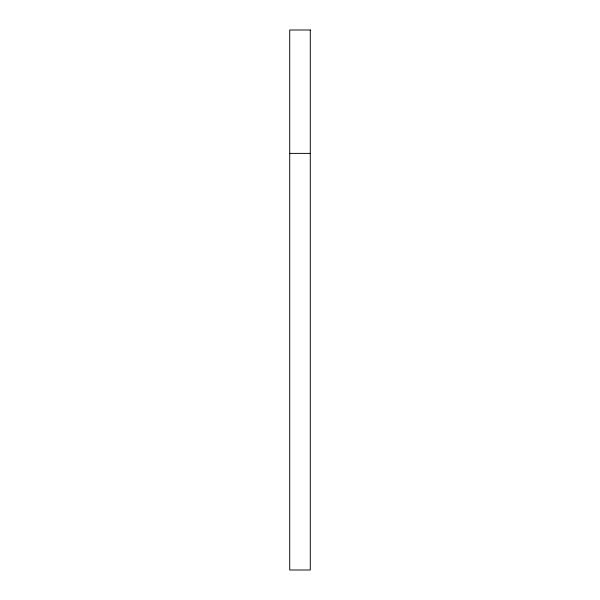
<?xml version="1.0" encoding="UTF-8"?>
<svg xmlns="http://www.w3.org/2000/svg" width="600" height="600" viewBox="0 0 600 600"><rect width="100%" height="100%" fill="white"/><g stroke="black" fill="none" stroke-linecap="round" stroke-linejoin="round"><path stroke-width="0.9" d="M289.718 153.382L310.282 153.382M310.282 30L289.718 30L289.718 570L310.282 570L310.282 30"/></g></svg>
